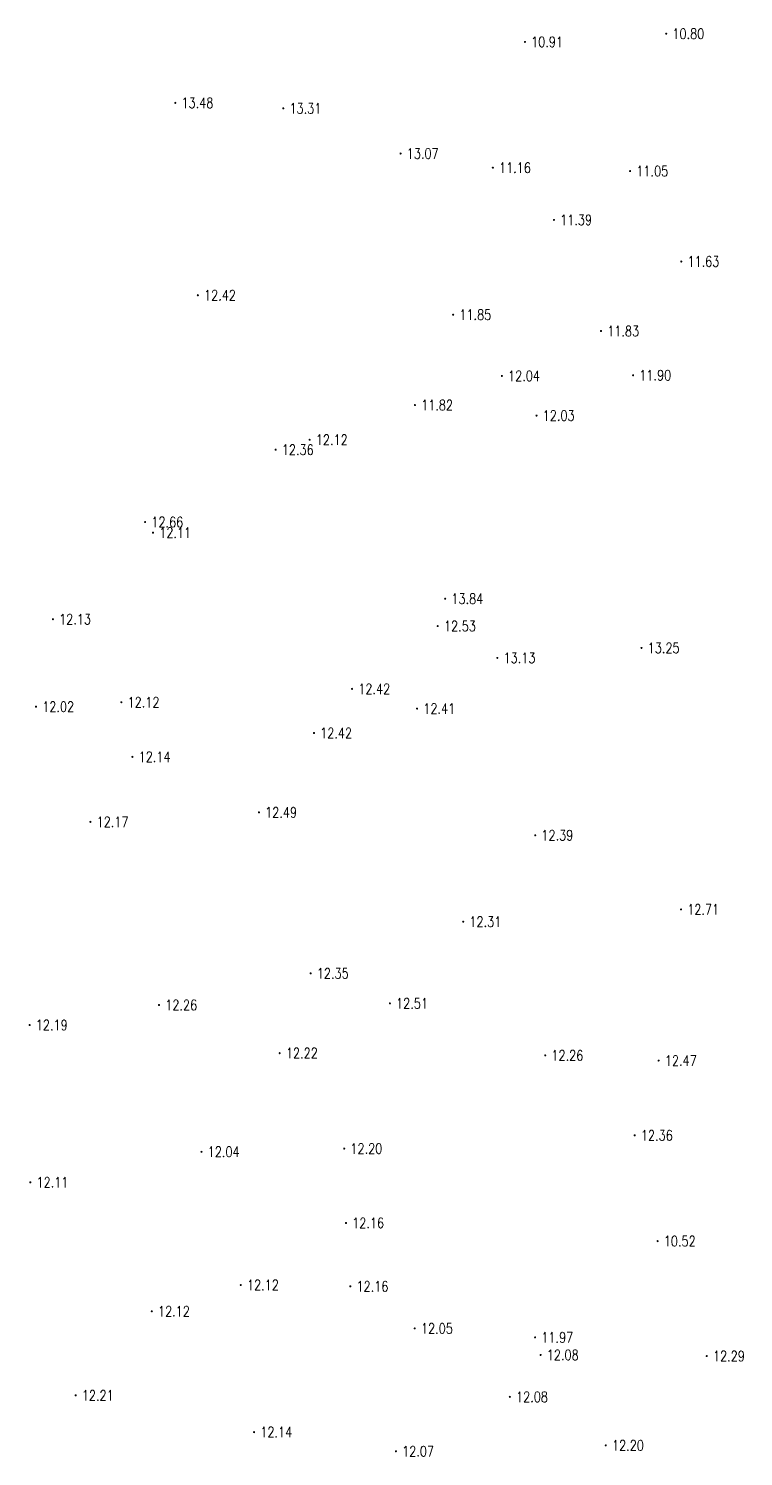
# Model space of a CAD drawing. Extents: x 476861 to 479475, y 2367369 to 2370541.
# Drawn here: x 477385.9 to 477455, y 2367915.7 to 2368053.8 of the extents above; entities that cross this region are included whole.
import ezdxf
from ezdxf.enums import TextEntityAlignment as Align

# ---------------------------------------------------------------- set-up
doc = ezdxf.new("R2010")
doc.units = 0
doc.header["$LTSCALE"] = 0.5
doc.layers.get('0').update_dxf_attribs({"linetype": 'CONTINUOUS'})
doc.layers.add('GCD', color=1, linetype='CONTINUOUS')
doc.styles.add('HZ', font='rs.shx', dxfattribs={"width": 0.8, "bigfont": 'hztxt.shx'})

# ---------------------------------------------------------------- blocks, each defined once
blk = doc.blocks.new('GC200')
at = {"linetype": 'Continuous', "const_width": 0.2, "flags": 128}
blk.add_lwpolyline([(-0.1, 0, 1), (0.1, 0, 1)], format="xyb", close=True, dxfattribs=at)

msp = doc.modelspace()

# ---------------------------------------------------------------- block references
at = {"layer": 'GCD', "linetype": 'Continuous'}
ref = msp.add_blockref('GC200', (477433.896, 2368052.52, 10.911), dxfattribs=dict(at, xscale=0.5, yscale=0.5, zscale=0.5))
ref.add_attrib('height', '10.91', dxfattribs={"linetype": 'Continuous', "height": 1, "style": 'HZ', "width": 0.8}).set_placement((477434.496, 2368052.52, 10.911), align=Align.MIDDLE_LEFT)
ref = msp.add_blockref('GC200', (477447.556, 2368053.31, 10.798), dxfattribs=dict(at, xscale=0.5, yscale=0.5, zscale=0.5))
ref.add_attrib('height', '10.80', dxfattribs={"linetype": 'Continuous', "height": 1, "style": 'HZ', "width": 0.8}).set_placement((477448.156, 2368053.31, 10.798), align=Align.MIDDLE_LEFT)
ref = msp.add_blockref('GC200', (477400.081, 2368046.625, 13.483), dxfattribs=dict(at, xscale=0.5, yscale=0.5, zscale=0.5))
ref.add_attrib('height', '13.48', dxfattribs={"linetype": 'Continuous', "height": 1, "style": 'HZ', "width": 0.8}).set_placement((477400.681, 2368046.625, 13.483), align=Align.MIDDLE_LEFT)
ref = msp.add_blockref('GC200', (477410.524, 2368046.092, 13.31), dxfattribs=dict(at, xscale=0.5, yscale=0.5, zscale=0.5))
ref.add_attrib('height', '13.31', dxfattribs={"linetype": 'Continuous', "height": 1, "style": 'HZ', "width": 0.8}).set_placement((477411.124, 2368046.092, 13.31), align=Align.MIDDLE_LEFT)
ref = msp.add_blockref('GC200', (477421.866, 2368041.725, 13.072), dxfattribs=dict(at, xscale=0.5, yscale=0.5, zscale=0.5))
ref.add_attrib('height', '13.07', dxfattribs={"linetype": 'Continuous', "height": 1, "style": 'HZ', "width": 0.8}).set_placement((477422.466, 2368041.725, 13.072), align=Align.MIDDLE_LEFT)
ref = msp.add_blockref('GC200', (477430.791, 2368040.352, 11.156), dxfattribs=dict(at, xscale=0.5, yscale=0.5, zscale=0.5))
ref.add_attrib('height', '11.16', dxfattribs={"linetype": 'Continuous', "height": 1, "style": 'HZ', "width": 0.8}).set_placement((477431.391, 2368040.352, 11.156), align=Align.MIDDLE_LEFT)
ref = msp.add_blockref('GC200', (477444.067, 2368040.023, 11.046), dxfattribs=dict(at, xscale=0.5, yscale=0.5, zscale=0.5))
ref.add_attrib('height', '11.05', dxfattribs={"linetype": 'Continuous', "height": 1, "style": 'HZ', "width": 0.8}).set_placement((477444.667, 2368040.023, 11.046), align=Align.MIDDLE_LEFT)
ref = msp.add_blockref('GC200', (477436.702, 2368035.306, 11.385), dxfattribs=dict(at, xscale=0.5, yscale=0.5, zscale=0.5))
ref.add_attrib('height', '11.39', dxfattribs={"linetype": 'Continuous', "height": 1, "style": 'HZ', "width": 0.8}).set_placement((477437.302, 2368035.306, 11.385), align=Align.MIDDLE_LEFT)
ref = msp.add_blockref('GC200', (477449.011, 2368031.281, 11.634), dxfattribs=dict(at, xscale=0.5, yscale=0.5, zscale=0.5))
ref.add_attrib('height', '11.63', dxfattribs={"linetype": 'Continuous', "height": 1, "style": 'HZ', "width": 0.8}).set_placement((477449.611, 2368031.281, 11.634), align=Align.MIDDLE_LEFT)
ref = msp.add_blockref('GC200', (477402.264, 2368028.022, 12.42), dxfattribs=dict(at, xscale=0.5, yscale=0.5, zscale=0.5))
ref.add_attrib('height', '12.42', dxfattribs={"linetype": 'Continuous', "height": 1, "style": 'HZ', "width": 0.8}).set_placement((477402.864, 2368028.022, 12.42), align=Align.MIDDLE_LEFT)
ref = msp.add_blockref('GC200', (477426.954, 2368026.128, 11.853), dxfattribs=dict(at, xscale=0.5, yscale=0.5, zscale=0.5))
ref.add_attrib('height', '11.85', dxfattribs={"linetype": 'Continuous', "height": 1, "style": 'HZ', "width": 0.8}).set_placement((477427.554, 2368026.128, 11.853), align=Align.MIDDLE_LEFT)
ref = msp.add_blockref('GC200', (477441.252, 2368024.556, 11.825), dxfattribs=dict(at, xscale=0.5, yscale=0.5, zscale=0.5))
ref.add_attrib('height', '11.83', dxfattribs={"linetype": 'Continuous', "height": 1, "style": 'HZ', "width": 0.8}).set_placement((477441.852, 2368024.556, 11.825), align=Align.MIDDLE_LEFT)
ref = msp.add_blockref('GC200', (477431.665, 2368020.218, 12.036), dxfattribs=dict(at, xscale=0.5, yscale=0.5, zscale=0.5))
ref.add_attrib('height', '12.04', dxfattribs={"linetype": 'Continuous', "height": 1, "style": 'HZ', "width": 0.8}).set_placement((477432.265, 2368020.218, 12.036), align=Align.MIDDLE_LEFT)
ref = msp.add_blockref('GC200', (477444.358, 2368020.28, 11.902), dxfattribs=dict(at, xscale=0.5, yscale=0.5, zscale=0.5))
ref.add_attrib('height', '11.90', dxfattribs={"linetype": 'Continuous', "height": 1, "style": 'HZ', "width": 0.8}).set_placement((477444.958, 2368020.28, 11.902), align=Align.MIDDLE_LEFT)
ref = msp.add_blockref('GC200', (477423.255, 2368017.394, 11.82), dxfattribs=dict(at, xscale=0.5, yscale=0.5, zscale=0.5))
ref.add_attrib('height', '11.82', dxfattribs={"linetype": 'Continuous', "height": 1, "style": 'HZ', "width": 0.8}).set_placement((477423.855, 2368017.394, 11.82), align=Align.MIDDLE_LEFT)
ref = msp.add_blockref('GC200', (477435.016, 2368016.383, 12.026), dxfattribs=dict(at, xscale=0.5, yscale=0.5, zscale=0.5))
ref.add_attrib('height', '12.03', dxfattribs={"linetype": 'Continuous', "height": 1, "style": 'HZ', "width": 0.8}).set_placement((477435.616, 2368016.383, 12.026), align=Align.MIDDLE_LEFT)
ref = msp.add_blockref('GC200', (477413.071, 2368014.039, 12.119), dxfattribs=dict(at, xscale=0.5, yscale=0.5, zscale=0.5))
ref.add_attrib('height', '12.12', dxfattribs={"linetype": 'Continuous', "height": 1, "style": 'HZ', "width": 0.8}).set_placement((477413.671, 2368014.039, 12.119), align=Align.MIDDLE_LEFT)
ref = msp.add_blockref('GC200', (477409.784, 2368013.079, 12.361), dxfattribs=dict(at, xscale=0.5, yscale=0.5, zscale=0.5))
ref.add_attrib('height', '12.36', dxfattribs={"linetype": 'Continuous', "height": 1, "style": 'HZ', "width": 0.8}).set_placement((477410.384, 2368013.079, 12.361), align=Align.MIDDLE_LEFT)
ref = msp.add_blockref('GC200', (477397.166, 2368006.082, 12.66), dxfattribs=dict(at, xscale=0.5, yscale=0.5, zscale=0.5))
ref.add_attrib('height', '12.66', dxfattribs={"linetype": 'Continuous', "height": 1, "style": 'HZ', "width": 0.8}).set_placement((477397.766, 2368006.082, 12.66), align=Align.MIDDLE_LEFT)
ref = msp.add_blockref('GC200', (477397.93, 2368005.055, 12.106), dxfattribs=dict(at, xscale=0.5, yscale=0.5, zscale=0.5))
ref.add_attrib('height', '12.11', dxfattribs={"linetype": 'Continuous', "height": 1, "style": 'HZ', "width": 0.8}).set_placement((477398.53, 2368005.055, 12.106), align=Align.MIDDLE_LEFT)
ref = msp.add_blockref('GC200', (477426.182, 2367998.66, 13.842), dxfattribs=dict(at, xscale=0.5, yscale=0.5, zscale=0.5))
ref.add_attrib('height', '13.84', dxfattribs={"linetype": 'Continuous', "height": 1, "style": 'HZ', "width": 0.8}).set_placement((477426.782, 2367998.66, 13.842), align=Align.MIDDLE_LEFT)
ref = msp.add_blockref('GC200', (477388.246, 2367996.686, 12.125), dxfattribs=dict(at, xscale=0.5, yscale=0.5, zscale=0.5))
ref.add_attrib('height', '12.13', dxfattribs={"linetype": 'Continuous', "height": 1, "style": 'HZ', "width": 0.8}).set_placement((477388.846, 2367996.686, 12.125), align=Align.MIDDLE_LEFT)
ref = msp.add_blockref('GC200', (477425.463, 2367996.018, 12.528), dxfattribs=dict(at, xscale=0.5, yscale=0.5, zscale=0.5))
ref.add_attrib('height', '12.53', dxfattribs={"linetype": 'Continuous', "height": 1, "style": 'HZ', "width": 0.8}).set_placement((477426.063, 2367996.018, 12.528), align=Align.MIDDLE_LEFT)
ref = msp.add_blockref('GC200', (477445.168, 2367993.912, 13.248), dxfattribs=dict(at, xscale=0.5, yscale=0.5, zscale=0.5))
ref.add_attrib('height', '13.25', dxfattribs={"linetype": 'Continuous', "height": 1, "style": 'HZ', "width": 0.8}).set_placement((477445.768, 2367993.912, 13.248), align=Align.MIDDLE_LEFT)
ref = msp.add_blockref('GC200', (477431.226, 2367992.947, 13.13), dxfattribs=dict(at, xscale=0.5, yscale=0.5, zscale=0.5))
ref.add_attrib('height', '13.13', dxfattribs={"linetype": 'Continuous', "height": 1, "style": 'HZ', "width": 0.8}).set_placement((477431.826, 2367992.947, 13.13), align=Align.MIDDLE_LEFT)
ref = msp.add_blockref('GC200', (477417.176, 2367989.95, 12.421), dxfattribs=dict(at, xscale=0.5, yscale=0.5, zscale=0.5))
ref.add_attrib('height', '12.42', dxfattribs={"linetype": 'Continuous', "height": 1, "style": 'HZ', "width": 0.8}).set_placement((477417.776, 2367989.95, 12.421), align=Align.MIDDLE_LEFT)
ref = msp.add_blockref('GC200', (477386.613, 2367988.224, 12.019), dxfattribs=dict(at, xscale=0.5, yscale=0.5, zscale=0.5))
ref.add_attrib('height', '12.02', dxfattribs={"linetype": 'Continuous', "height": 1, "style": 'HZ', "width": 0.8}).set_placement((477387.213, 2367988.224, 12.019), align=Align.MIDDLE_LEFT)
ref = msp.add_blockref('GC200', (477394.868, 2367988.659, 12.116), dxfattribs=dict(at, xscale=0.5, yscale=0.5, zscale=0.5))
ref.add_attrib('height', '12.12', dxfattribs={"linetype": 'Continuous', "height": 1, "style": 'HZ', "width": 0.8}).set_placement((477395.468, 2367988.659, 12.116), align=Align.MIDDLE_LEFT)
ref = msp.add_blockref('GC200', (477423.465, 2367988.043, 12.41), dxfattribs=dict(at, xscale=0.5, yscale=0.5, zscale=0.5))
ref.add_attrib('height', '12.41', dxfattribs={"linetype": 'Continuous', "height": 1, "style": 'HZ', "width": 0.8}).set_placement((477424.065, 2367988.043, 12.41), align=Align.MIDDLE_LEFT)
ref = msp.add_blockref('GC200', (477413.492, 2367985.681, 12.424), dxfattribs=dict(at, xscale=0.5, yscale=0.5, zscale=0.5))
ref.add_attrib('height', '12.42', dxfattribs={"linetype": 'Continuous', "height": 1, "style": 'HZ', "width": 0.8}).set_placement((477414.092, 2367985.681, 12.424), align=Align.MIDDLE_LEFT)
ref = msp.add_blockref('GC200', (477395.937, 2367983.374, 12.142), dxfattribs=dict(at, xscale=0.5, yscale=0.5, zscale=0.5))
ref.add_attrib('height', '12.14', dxfattribs={"linetype": 'Continuous', "height": 1, "style": 'HZ', "width": 0.8}).set_placement((477396.537, 2367983.374, 12.142), align=Align.MIDDLE_LEFT)
ref = msp.add_blockref('GC200', (477408.171, 2367978.006, 12.493), dxfattribs=dict(at, xscale=0.5, yscale=0.5, zscale=0.5))
ref.add_attrib('height', '12.49', dxfattribs={"linetype": 'Continuous', "height": 1, "style": 'HZ', "width": 0.8}).set_placement((477408.771, 2367978.006, 12.493), align=Align.MIDDLE_LEFT)
ref = msp.add_blockref('GC200', (477391.872, 2367977.087, 12.165), dxfattribs=dict(at, xscale=0.5, yscale=0.5, zscale=0.5))
ref.add_attrib('height', '12.17', dxfattribs={"linetype": 'Continuous', "height": 1, "style": 'HZ', "width": 0.8}).set_placement((477392.472, 2367977.087, 12.165), align=Align.MIDDLE_LEFT)
ref = msp.add_blockref('GC200', (477434.89, 2367975.788, 12.386), dxfattribs=dict(at, xscale=0.5, yscale=0.5, zscale=0.5))
ref.add_attrib('height', '12.39', dxfattribs={"linetype": 'Continuous', "height": 1, "style": 'HZ', "width": 0.8}).set_placement((477435.49, 2367975.788, 12.386), align=Align.MIDDLE_LEFT)
ref = msp.add_blockref('GC200', (477448.99, 2367968.615, 12.71), dxfattribs=dict(at, xscale=0.5, yscale=0.5, zscale=0.5))
ref.add_attrib('height', '12.71', dxfattribs={"linetype": 'Continuous', "height": 1, "style": 'HZ', "width": 0.8}).set_placement((477449.59, 2367968.615, 12.71), align=Align.MIDDLE_LEFT)
ref = msp.add_blockref('GC200', (477427.923, 2367967.429, 12.31), dxfattribs=dict(at, xscale=0.5, yscale=0.5, zscale=0.5))
ref.add_attrib('height', '12.31', dxfattribs={"linetype": 'Continuous', "height": 1, "style": 'HZ', "width": 0.8}).set_placement((477428.523, 2367967.429, 12.31), align=Align.MIDDLE_LEFT)
ref = msp.add_blockref('GC200', (477413.168, 2367962.434, 12.353), dxfattribs=dict(at, xscale=0.5, yscale=0.5, zscale=0.5))
ref.add_attrib('height', '12.35', dxfattribs={"linetype": 'Continuous', "height": 1, "style": 'HZ', "width": 0.8}).set_placement((477413.768, 2367962.434, 12.353), align=Align.MIDDLE_LEFT)
ref = msp.add_blockref('GC200', (477398.511, 2367959.373, 12.263), dxfattribs=dict(at, xscale=0.5, yscale=0.5, zscale=0.5))
ref.add_attrib('height', '12.26', dxfattribs={"linetype": 'Continuous', "height": 1, "style": 'HZ', "width": 0.8}).set_placement((477399.111, 2367959.373, 12.263), align=Align.MIDDLE_LEFT)
ref = msp.add_blockref('GC200', (477420.835, 2367959.529, 12.514), dxfattribs=dict(at, xscale=0.5, yscale=0.5, zscale=0.5))
ref.add_attrib('height', '12.51', dxfattribs={"linetype": 'Continuous', "height": 1, "style": 'HZ', "width": 0.8}).set_placement((477421.435, 2367959.529, 12.514), align=Align.MIDDLE_LEFT)
ref = msp.add_blockref('GC200', (477385.992, 2367957.438, 12.19), dxfattribs=dict(at, xscale=0.5, yscale=0.5, zscale=0.5))
ref.add_attrib('height', '12.19', dxfattribs={"linetype": 'Continuous', "height": 1, "style": 'HZ', "width": 0.8}).set_placement((477386.592, 2367957.438, 12.19), align=Align.MIDDLE_LEFT)
ref = msp.add_blockref('GC200', (477410.179, 2367954.716, 12.218), dxfattribs=dict(at, xscale=0.5, yscale=0.5, zscale=0.5))
ref.add_attrib('height', '12.22', dxfattribs={"linetype": 'Continuous', "height": 1, "style": 'HZ', "width": 0.8}).set_placement((477410.779, 2367954.716, 12.218), align=Align.MIDDLE_LEFT)
ref = msp.add_blockref('GC200', (477435.857, 2367954.499, 12.262), dxfattribs=dict(at, xscale=0.5, yscale=0.5, zscale=0.5))
ref.add_attrib('height', '12.26', dxfattribs={"linetype": 'Continuous', "height": 1, "style": 'HZ', "width": 0.8}).set_placement((477436.457, 2367954.499, 12.262), align=Align.MIDDLE_LEFT)
ref = msp.add_blockref('GC200', (477446.827, 2367954.001, 12.471), dxfattribs=dict(at, xscale=0.5, yscale=0.5, zscale=0.5))
ref.add_attrib('height', '12.47', dxfattribs={"linetype": 'Continuous', "height": 1, "style": 'HZ', "width": 0.8}).set_placement((477447.427, 2367954.001, 12.471), align=Align.MIDDLE_LEFT)
ref = msp.add_blockref('GC200', (477444.507, 2367946.765, 12.362), dxfattribs=dict(at, xscale=0.5, yscale=0.5, zscale=0.5))
ref.add_attrib('height', '12.36', dxfattribs={"linetype": 'Continuous', "height": 1, "style": 'HZ', "width": 0.8}).set_placement((477445.107, 2367946.765, 12.362), align=Align.MIDDLE_LEFT)
ref = msp.add_blockref('GC200', (477402.617, 2367945.174, 12.038), dxfattribs=dict(at, xscale=0.5, yscale=0.5, zscale=0.5))
ref.add_attrib('height', '12.04', dxfattribs={"linetype": 'Continuous', "height": 1, "style": 'HZ', "width": 0.8}).set_placement((477403.217, 2367945.174, 12.038), align=Align.MIDDLE_LEFT)
ref = msp.add_blockref('GC200', (477416.417, 2367945.489, 12.199), dxfattribs=dict(at, xscale=0.5, yscale=0.5, zscale=0.5))
ref.add_attrib('height', '12.20', dxfattribs={"linetype": 'Continuous', "height": 1, "style": 'HZ', "width": 0.8}).set_placement((477417.017, 2367945.489, 12.199), align=Align.MIDDLE_LEFT)
ref = msp.add_blockref('GC200', (477386.062, 2367942.226, 12.109), dxfattribs=dict(at, xscale=0.5, yscale=0.5, zscale=0.5))
ref.add_attrib('height', '12.11', dxfattribs={"linetype": 'Continuous', "height": 1, "style": 'HZ', "width": 0.8}).set_placement((477386.662, 2367942.226, 12.109), align=Align.MIDDLE_LEFT)
ref = msp.add_blockref('GC200', (477416.588, 2367938.294, 12.16), dxfattribs=dict(at, xscale=0.5, yscale=0.5, zscale=0.5))
ref.add_attrib('height', '12.16', dxfattribs={"linetype": 'Continuous', "height": 1, "style": 'HZ', "width": 0.8}).set_placement((477417.188, 2367938.294, 12.16), align=Align.MIDDLE_LEFT)
ref = msp.add_blockref('GC200', (477446.725, 2367936.536, 10.516), dxfattribs=dict(at, xscale=0.5, yscale=0.5, zscale=0.5))
ref.add_attrib('height', '10.52', dxfattribs={"linetype": 'Continuous', "height": 1, "style": 'HZ', "width": 0.8}).set_placement((477447.325, 2367936.536, 10.516), align=Align.MIDDLE_LEFT)
ref = msp.add_blockref('GC200', (477406.413, 2367932.291, 12.122), dxfattribs=dict(at, xscale=0.5, yscale=0.5, zscale=0.5))
ref.add_attrib('height', '12.12', dxfattribs={"linetype": 'Continuous', "height": 1, "style": 'HZ', "width": 0.8}).set_placement((477407.013, 2367932.291, 12.122), align=Align.MIDDLE_LEFT)
ref = msp.add_blockref('GC200', (477417.007, 2367932.166, 12.163), dxfattribs=dict(at, xscale=0.5, yscale=0.5, zscale=0.5))
ref.add_attrib('height', '12.16', dxfattribs={"linetype": 'Continuous', "height": 1, "style": 'HZ', "width": 0.8}).set_placement((477417.607, 2367932.166, 12.163), align=Align.MIDDLE_LEFT)
ref = msp.add_blockref('GC200', (477397.812, 2367929.751, 12.12), dxfattribs=dict(at, xscale=0.5, yscale=0.5, zscale=0.5))
ref.add_attrib('height', '12.12', dxfattribs={"linetype": 'Continuous', "height": 1, "style": 'HZ', "width": 0.8}).set_placement((477398.412, 2367929.751, 12.12), align=Align.MIDDLE_LEFT)
ref = msp.add_blockref('GC200', (477423.237, 2367928.091, 12.05), dxfattribs=dict(at, xscale=0.5, yscale=0.5, zscale=0.5))
ref.add_attrib('height', '12.05', dxfattribs={"linetype": 'Continuous', "height": 1, "style": 'HZ', "width": 0.8}).set_placement((477423.837, 2367928.091, 12.05), align=Align.MIDDLE_LEFT)
ref = msp.add_blockref('GC200', (477434.882, 2367927.229, 11.972), dxfattribs=dict(at, xscale=0.5, yscale=0.5, zscale=0.5))
ref.add_attrib('height', '11.97', dxfattribs={"linetype": 'Continuous', "height": 1, "style": 'HZ', "width": 0.8}).set_placement((477435.482, 2367927.229, 11.972), align=Align.MIDDLE_LEFT)
ref = msp.add_blockref('GC200', (477435.411, 2367925.53, 12.076), dxfattribs=dict(at, xscale=0.5, yscale=0.5, zscale=0.5))
ref.add_attrib('height', '12.08', dxfattribs={"linetype": 'Continuous', "height": 1, "style": 'HZ', "width": 0.8}).set_placement((477436.011, 2367925.53, 12.076), align=Align.MIDDLE_LEFT)
ref = msp.add_blockref('GC200', (477451.478, 2367925.417, 12.292), dxfattribs=dict(at, xscale=0.5, yscale=0.5, zscale=0.5))
ref.add_attrib('height', '12.29', dxfattribs={"linetype": 'Continuous', "height": 1, "style": 'HZ', "width": 0.8}).set_placement((477452.078, 2367925.417, 12.292), align=Align.MIDDLE_LEFT)
ref = msp.add_blockref('GC200', (477390.445, 2367921.618, 12.21), dxfattribs=dict(at, xscale=0.5, yscale=0.5, zscale=0.5))
ref.add_attrib('height', '12.21', dxfattribs={"linetype": 'Continuous', "height": 1, "style": 'HZ', "width": 0.8}).set_placement((477391.045, 2367921.618, 12.21), align=Align.MIDDLE_LEFT)
ref = msp.add_blockref('GC200', (477432.436, 2367921.476, 12.082), dxfattribs=dict(at, xscale=0.5, yscale=0.5, zscale=0.5))
ref.add_attrib('height', '12.08', dxfattribs={"linetype": 'Continuous', "height": 1, "style": 'HZ', "width": 0.8}).set_placement((477433.036, 2367921.476, 12.082), align=Align.MIDDLE_LEFT)
ref = msp.add_blockref('GC200', (477407.703, 2367918.062, 12.143), dxfattribs=dict(at, xscale=0.5, yscale=0.5, zscale=0.5))
ref.add_attrib('height', '12.14', dxfattribs={"linetype": 'Continuous', "height": 1, "style": 'HZ', "width": 0.8}).set_placement((477408.303, 2367918.062, 12.143), align=Align.MIDDLE_LEFT)
ref = msp.add_blockref('GC200', (477421.421, 2367916.213, 12.066), dxfattribs=dict(at, xscale=0.5, yscale=0.5, zscale=0.5))
ref.add_attrib('height', '12.07', dxfattribs={"linetype": 'Continuous', "height": 1, "style": 'HZ', "width": 0.8}).set_placement((477422.021, 2367916.213, 12.066), align=Align.MIDDLE_LEFT)
ref = msp.add_blockref('GC200', (477441.715, 2367916.783, 12.197), dxfattribs=dict(at, xscale=0.5, yscale=0.5, zscale=0.5))
ref.add_attrib('height', '12.20', dxfattribs={"linetype": 'Continuous', "height": 1, "style": 'HZ', "width": 0.8}).set_placement((477442.315, 2367916.783, 12.197), align=Align.MIDDLE_LEFT)

doc.saveas('drawing.dxf')
